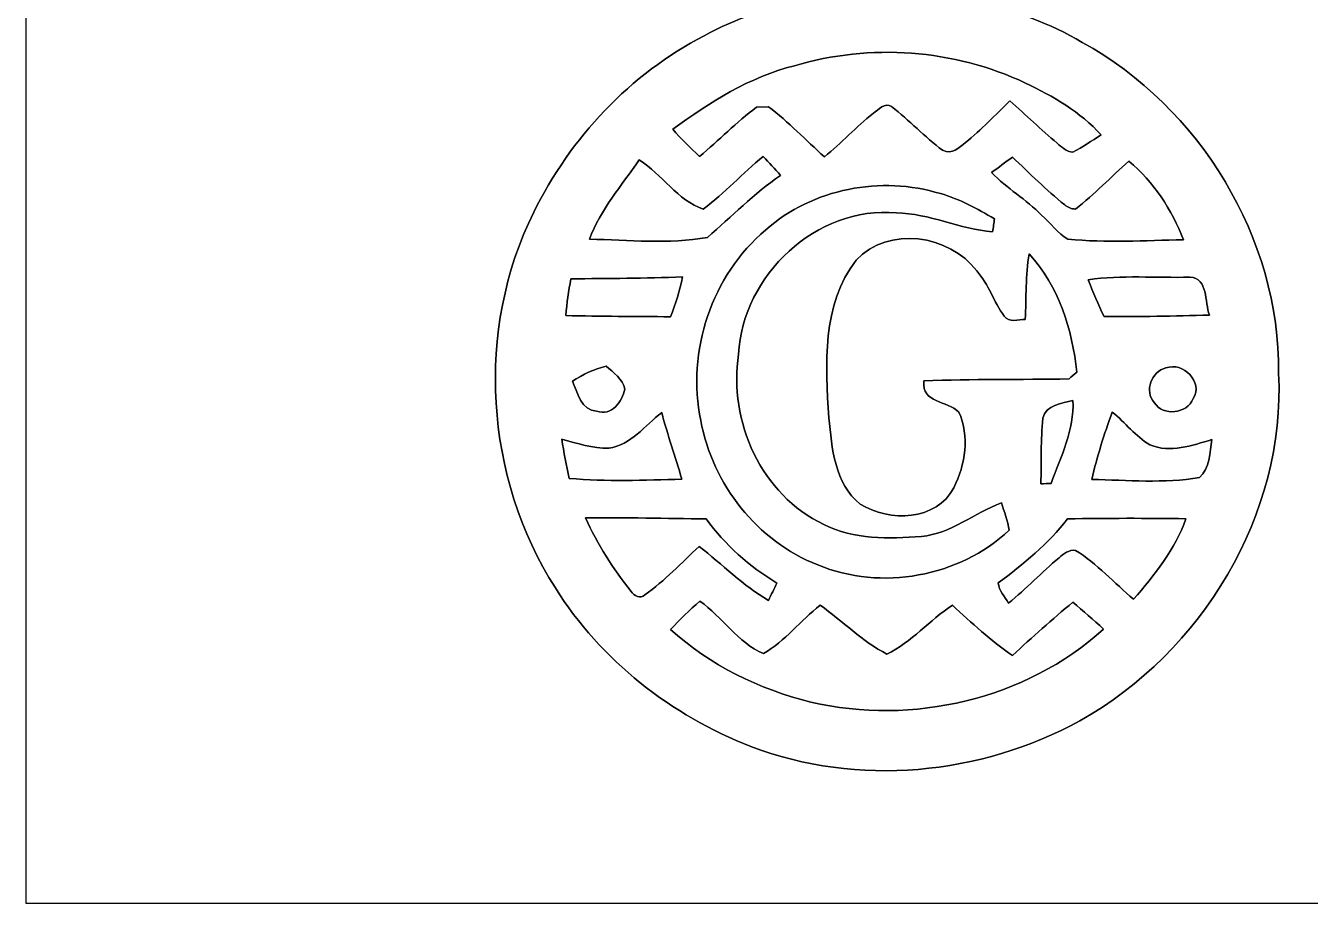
# Model space of a CAD drawing. Header units: centimetres. Extents: x -16.8 to 16.8, y -16.7 to 16.7.
# Drawn here: x -16.77 to -2.41, y -16.67 to -6.86 of the extents above; entities that cross this region are included whole.
import ezdxf

# ---------------------------------------------------------------- set-up
doc = ezdxf.new("R2010")
doc.units = ezdxf.units.CM
doc.header["$MEASUREMENT"] = 0
doc.layers.add('Layer 1', color=7, linetype='Continuous')

msp = doc.modelspace()

# ---------------------------------------------------------------- linework, layer by layer
at = {"layer": 'Layer 1', "color": 7}
for points, knots in [([(-16.77458, 16.66875), (-16.77458, 16.66875), (16.77458, 16.66875), (16.77458, 16.66875), (16.77458, 16.66875), (16.77458, 16.66875), (16.77458, -16.66875), (16.77458, -16.66875), (16.77458, -16.66875), (16.77458, -16.66875), (-16.77458, -16.66875), (-16.77458, -16.66875), (-16.77458, -16.66875), (-16.77458, -16.66875), (-16.77458, 16.66875), (-16.77458, 16.66875), (-16.77458, 16.66875), (-16.77458, 16.66875), (-16.77458, 16.66875), (-16.77458, 16.66875)], [0, 0, 0, 0, 0.16666667, 0.16666667, 0.16666667, 0.16666667, 0.33333333, 0.33333333, 0.33333333, 0.33333333, 0.5, 0.5, 0.5, 0.5, 0.66666667, 0.66666667, 0.66666667, 0.66666667, 1, 1, 1, 1]), ([(-7.98759, -4.60446), (-8.08849, -4.85987), (-7.97066, -5.12586), (-7.89764, -5.37316), (-7.89764, -5.37316), (-8.17492, -5.69277), (-8.02534, -6.14433), (-8.06097, -6.52745), (-8.06097, -6.52745), (-8.43739, -6.67138), (-8.83638, -6.76592), (-9.18774, -6.96983), (-9.18774, -6.96983), (-10.01607, -7.39669), (-10.68423, -8.10966), (-11.0931, -8.94327), (-11.0931, -8.94327), (-11.74926, -10.25701), (-11.64167, -11.91013), (-10.85144, -13.14344), (-10.85144, -13.14344), (-10.34697, -13.95377), (-9.55287, -14.57184), (-8.66634, -14.91439), (-8.66634, -14.91439), (-7.4736, -15.37194), (-6.09812, -15.23718), (-4.98546, -14.62758), (-4.98546, -14.62758), (-3.61985, -13.8617), (-2.68499, -12.32288), (-2.76437, -10.74173), (-2.76437, -10.74173), (-2.75061, -9.23219), (-3.64419, -7.76852), (-4.96041, -7.04356), (-4.96041, -7.04356), (-5.32024, -6.82625), (-5.72311, -6.70172), (-6.11928, -6.57119), (-6.11928, -6.57119), (-6.24628, -6.53521), (-6.20642, -6.35035), (-6.22088, -6.26322), (-6.22088, -6.26322), (-6.25651, -5.95806), (-6.16091, -5.59752), (-6.38351, -5.3467), (-6.38351, -5.3467), (-6.15421, -4.959), (-6.21277, -4.39773), (-6.61458, -4.14514), (-6.61458, -4.14514), (-7.06684, -3.77684), (-7.84613, -4.04319), (-7.98759, -4.60446), (-7.98759, -4.60446), (-7.98759, -4.60446), (-7.98759, -4.60446), (-7.98759, -4.60446)], [0, 0, 0, 0, 0.0625, 0.0625, 0.0625, 0.0625, 0.125, 0.125, 0.125, 0.125, 0.1875, 0.1875, 0.1875, 0.1875, 0.25, 0.25, 0.25, 0.25, 0.3125, 0.3125, 0.3125, 0.3125, 0.375, 0.375, 0.375, 0.375, 0.4375, 0.4375, 0.4375, 0.4375, 0.5, 0.5, 0.5, 0.5, 0.5625, 0.5625, 0.5625, 0.5625, 0.625, 0.625, 0.625, 0.625, 0.6875, 0.6875, 0.6875, 0.6875, 0.75, 0.75, 0.75, 0.75, 0.8125, 0.8125, 0.8125, 0.8125, 0.875, 0.875, 0.875, 0.875, 1, 1, 1, 1]), ([(-8.17809, -7.30497), (-7.33143, -7.05203), (-6.39445, -7.11941), (-5.59576, -7.499), (-5.59576, -7.499), (-5.28673, -7.64469), (-4.98052, -7.82214), (-4.74909, -8.07826), (-4.74909, -8.07826), (-4.85352, -8.14423), (-4.95512, -8.21584), (-5.06659, -8.26946), (-5.06659, -8.26946), (-5.13715, -8.26594), (-5.19007, -8.21267), (-5.24228, -8.17174), (-5.24228, -8.17174), (-5.41937, -8.01582), (-5.59364, -7.85707), (-5.76827, -7.69902), (-5.76827, -7.69902), (-5.93161, -7.85636), (-6.09, -8.02005), (-6.26604, -8.16398), (-6.26604, -8.16398), (-6.33765, -8.22043), (-6.41456, -8.30086), (-6.52145, -8.25006), (-6.52145, -8.25006), (-6.72218, -8.09978), (-6.89363, -7.91422), (-7.0926, -7.76217), (-7.0926, -7.76217), (-7.16456, -7.70784), (-7.23935, -7.80062), (-7.29615, -7.83696), (-7.29615, -7.83696), (-7.48912, -7.98689), (-7.65281, -8.17069), (-7.84366, -8.32379), (-7.84366, -8.32379), (-8.05039, -8.13611), (-8.24618, -7.93397), (-8.46773, -7.76358), (-8.46773, -7.76358), (-8.46773, -7.76358), (-8.60249, -7.76781), (-8.60249, -7.76781), (-8.60249, -7.76781), (-8.82756, -7.93644), (-9.02441, -8.13858), (-9.2396, -8.31921), (-9.2396, -8.31921), (-9.34367, -8.22184), (-9.44774, -8.12447), (-9.53946, -8.01511), (-9.53946, -8.01511), (-9.12389, -7.7149), (-8.68151, -7.4295), (-8.17809, -7.30497)], [0, 0, 0, 0, 0.0625, 0.0625, 0.0625, 0.0625, 0.125, 0.125, 0.125, 0.125, 0.1875, 0.1875, 0.1875, 0.1875, 0.25, 0.25, 0.25, 0.25, 0.3125, 0.3125, 0.3125, 0.3125, 0.375, 0.375, 0.375, 0.375, 0.4375, 0.4375, 0.4375, 0.4375, 0.5, 0.5, 0.5, 0.5, 0.5625, 0.5625, 0.5625, 0.5625, 0.625, 0.625, 0.625, 0.625, 0.6875, 0.6875, 0.6875, 0.6875, 0.75, 0.75, 0.75, 0.75, 0.8125, 0.8125, 0.8125, 0.8125, 0.875, 0.875, 0.875, 0.875, 1, 1, 1, 1]), ([(-9.19762, -8.90799), (-8.96197, -8.72631), (-8.75665, -8.50865), (-8.5277, -8.31885), (-8.5277, -8.31885), (-8.46314, -8.3887), (-8.39823, -8.45961), (-8.33332, -8.53052), (-8.33332, -8.53052), (-8.63141, -8.7316), (-8.88048, -8.99195), (-9.15211, -9.22373), (-9.15211, -9.22373), (-9.58286, -9.30169), (-10.033, -9.25477), (-10.47044, -9.24384), (-10.47044, -9.24384), (-10.34733, -8.91364), (-10.11096, -8.64341), (-9.91306, -8.35766), (-9.91306, -8.35766), (-9.66011, -8.51853), (-9.48514, -8.80921), (-9.19762, -8.90799)], [0, 0, 0, 0, 0.14285714, 0.14285714, 0.14285714, 0.14285714, 0.28571429, 0.28571429, 0.28571429, 0.28571429, 0.42857143, 0.42857143, 0.42857143, 0.42857143, 0.57142857, 0.57142857, 0.57142857, 0.57142857, 0.71428571, 0.71428571, 0.71428571, 0.71428571, 1, 1, 1, 1]), ([(-5.97394, -8.49912), (-5.89668, -8.44127), (-5.81942, -8.38341), (-5.74181, -8.32697), (-5.74181, -8.32697), (-5.54955, -8.50794), (-5.36011, -8.69209), (-5.1562, -8.86037), (-5.1562, -8.86037), (-5.12269, -8.88929), (-5.07965, -8.90693), (-5.03484, -8.90658), (-5.03484, -8.90658), (-4.82424, -8.74219), (-4.63726, -8.54992), (-4.44006, -8.37001), (-4.44006, -8.37001), (-4.16278, -8.6046), (-3.95676, -8.91187), (-3.82905, -9.25054), (-3.82905, -9.25054), (-4.25909, -9.25795), (-4.69194, -9.28546), (-5.12057, -9.24419), (-5.12057, -9.24419), (-5.23593, -9.17716), (-5.3146, -9.06216), (-5.41443, -8.97714), (-5.41443, -8.97714), (-5.58518, -8.79898), (-5.8039, -8.67728), (-5.97394, -8.49912)], [0, 0, 0, 0, 0.11111111, 0.11111111, 0.11111111, 0.11111111, 0.22222222, 0.22222222, 0.22222222, 0.22222222, 0.33333333, 0.33333333, 0.33333333, 0.33333333, 0.44444444, 0.44444444, 0.44444444, 0.44444444, 0.55555556, 0.55555556, 0.55555556, 0.55555556, 0.66666667, 0.66666667, 0.66666667, 0.66666667, 0.77777778, 0.77777778, 0.77777778, 0.77777778, 1, 1, 1, 1]), ([(-8.49842, -9.13941), (-7.97666, -8.67622), (-7.20831, -8.53052), (-6.54579, -8.73478), (-6.54579, -8.73478), (-6.32919, -8.79193), (-6.13516, -8.90623), (-5.94148, -9.01524), (-5.94148, -9.01524), (-5.94819, -9.06321), (-5.95524, -9.1119), (-5.96194, -9.16058), (-5.96194, -9.16058), (-6.32954, -9.13271), (-6.66785, -8.95632), (-7.03897, -8.94962), (-7.03897, -8.94962), (-7.9308, -8.86566), (-8.75877, -9.65024), (-8.80392, -10.53042), (-8.80392, -10.53042), (-8.91575, -11.27619), (-8.54957, -12.10839), (-7.84825, -12.43259), (-7.84825, -12.43259), (-7.51558, -12.60792), (-7.12258, -12.58993), (-6.75887, -12.56877), (-6.75887, -12.56877), (-6.42373, -12.53243), (-6.16797, -12.30559), (-5.86317, -12.19059), (-5.86317, -12.19059), (-5.83389, -12.29184), (-5.79332, -12.39238), (-5.77603, -12.49821), (-5.77603, -12.49821), (-6.33342, -13.01997), (-7.20972, -13.18013), (-7.91669, -12.88591), (-7.91669, -12.88591), (-8.59719, -12.61921), (-9.09285, -11.98492), (-9.2262, -11.27231), (-9.2262, -11.27231), (-9.38389, -10.49937), (-9.10519, -9.64741), (-8.49842, -9.13941)], [0, 0, 0, 0, 0.07692308, 0.07692308, 0.07692308, 0.07692308, 0.15384615, 0.15384615, 0.15384615, 0.15384615, 0.23076923, 0.23076923, 0.23076923, 0.23076923, 0.30769231, 0.30769231, 0.30769231, 0.30769231, 0.38461538, 0.38461538, 0.38461538, 0.38461538, 0.46153846, 0.46153846, 0.46153846, 0.46153846, 0.53846154, 0.53846154, 0.53846154, 0.53846154, 0.61538462, 0.61538462, 0.61538462, 0.61538462, 0.69230769, 0.69230769, 0.69230769, 0.69230769, 0.76923077, 0.76923077, 0.76923077, 0.76923077, 0.84615385, 0.84615385, 0.84615385, 0.84615385, 1, 1, 1, 1]), ([(-7.48806, -9.4802), (-7.12999, -9.09249), (-6.44454, -9.19198), (-6.13974, -9.59873), (-6.13974, -9.59873), (-6.00534, -9.7469), (-5.94995, -9.94516), (-5.83212, -10.10461), (-5.83212, -10.10461), (-5.7785, -10.18152), (-5.67443, -10.1413), (-5.59682, -10.14024), (-5.59682, -10.14024), (-5.58588, -9.89542), (-5.59541, -9.64918), (-5.55343, -9.40788), (-5.55343, -9.40788), (-5.22358, -9.77265), (-5.07224, -10.25102), (-5.01932, -10.73185), (-5.01932, -10.73185), (-5.04931, -10.75655), (-5.07894, -10.78159), (-5.10822, -10.80699), (-5.10822, -10.80699), (-5.64938, -10.81546), (-6.19054, -10.80452), (-6.731, -10.82922), (-6.731, -10.82922), (-6.75887, -11.08287), (-6.46889, -11.04441), (-6.34012, -11.17671), (-6.34012, -11.17671), (-6.21665, -11.44764), (-6.26851, -11.76338), (-6.39516, -12.02231), (-6.39516, -12.02231), (-6.59024, -12.39485), (-7.11694, -12.40966), (-7.4422, -12.20541), (-7.4422, -12.20541), (-7.73183, -11.97857), (-7.75935, -11.57711), (-7.79286, -11.24162), (-7.79286, -11.24162), (-7.83343, -10.65248), (-7.87471, -9.9755), (-7.48806, -9.4802)], [0, 0, 0, 0, 0.07692308, 0.07692308, 0.07692308, 0.07692308, 0.15384615, 0.15384615, 0.15384615, 0.15384615, 0.23076923, 0.23076923, 0.23076923, 0.23076923, 0.30769231, 0.30769231, 0.30769231, 0.30769231, 0.38461538, 0.38461538, 0.38461538, 0.38461538, 0.46153846, 0.46153846, 0.46153846, 0.46153846, 0.53846154, 0.53846154, 0.53846154, 0.53846154, 0.61538462, 0.61538462, 0.61538462, 0.61538462, 0.69230769, 0.69230769, 0.69230769, 0.69230769, 0.76923077, 0.76923077, 0.76923077, 0.76923077, 0.84615385, 0.84615385, 0.84615385, 0.84615385, 1, 1, 1, 1]), ([(-10.67788, -9.68657), (-10.26195, -9.68481), (-9.84603, -9.68163), (-9.4301, -9.66646), (-9.4301, -9.66646), (-9.45833, -9.81886), (-9.50701, -9.96668), (-9.56416, -10.11096), (-9.56416, -10.11096), (-9.95504, -10.10814), (-10.34556, -10.10814), (-10.73644, -10.09721), (-10.73644, -10.09721), (-10.72303, -9.95892), (-10.70398, -9.82274), (-10.67788, -9.68657)], [0, 0, 0, 0, 0.2, 0.2, 0.2, 0.2, 0.4, 0.4, 0.4, 0.4, 0.6, 0.6, 0.6, 0.6, 1, 1, 1, 1]), ([(-4.89338, -9.69751), (-4.51767, -9.64353), (-4.1342, -9.67846), (-3.75567, -9.66893), (-3.75567, -9.66893), (-3.54965, -9.67987), (-3.59163, -9.94516), (-3.53907, -10.09191), (-3.53907, -10.09191), (-3.931, -10.10708), (-4.32329, -10.10814), (-4.71558, -10.1092), (-4.71558, -10.1092), (-4.78261, -9.97514), (-4.84046, -9.83721), (-4.89338, -9.69751)], [0, 0, 0, 0, 0.2, 0.2, 0.2, 0.2, 0.4, 0.4, 0.4, 0.4, 0.6, 0.6, 0.6, 0.6, 1, 1, 1, 1]), ([(-4.02625, -10.68352), (-3.83081, -10.60909), (-3.60468, -10.84368), (-3.71898, -11.02607), (-3.71898, -11.02607), (-3.78919, -11.19787), (-4.05624, -11.22821), (-4.15572, -11.06946), (-4.15572, -11.06946), (-4.26896, -10.94422), (-4.18536, -10.72162), (-4.02625, -10.68352)], [0, 0, 0, 0, 0.25, 0.25, 0.25, 0.25, 0.5, 0.5, 0.5, 0.5, 1, 1, 1, 1]), ([(-10.66165, -10.83204), (-10.54453, -10.75514), (-10.41894, -10.69869), (-10.28418, -10.66236), (-10.28418, -10.66236), (-10.2041, -10.73538), (-10.09862, -10.80699), (-10.07463, -10.92094), (-10.07463, -10.92094), (-10.1032, -11.05888), (-10.22103, -11.22609), (-10.39001, -11.16577), (-10.39001, -11.16577), (-10.56358, -11.16824), (-10.60485, -10.94634), (-10.66165, -10.83204)], [0, 0, 0, 0, 0.2, 0.2, 0.2, 0.2, 0.4, 0.4, 0.4, 0.4, 0.6, 0.6, 0.6, 0.6, 1, 1, 1, 1]), ([(-5.39997, -11.2462), (-5.36681, -11.09451), (-5.18724, -11.07934), (-5.06377, -11.04794), (-5.06377, -11.04794), (-5.05143, -11.37497), (-5.19677, -11.67518), (-5.3086, -11.97398), (-5.3086, -11.97398), (-5.33682, -11.97504), (-5.39362, -11.97751), (-5.42219, -11.97857), (-5.42219, -11.97857), (-5.41761, -11.73409), (-5.42537, -11.48891), (-5.39997, -11.2462)], [0, 0, 0, 0, 0.2, 0.2, 0.2, 0.2, 0.4, 0.4, 0.4, 0.4, 0.6, 0.6, 0.6, 0.6, 1, 1, 1, 1]), ([(-10.25278, -11.58064), (-10.00548, -11.54606), (-9.85097, -11.32487), (-9.66294, -11.1827), (-9.66294, -11.1827), (-9.59591, -11.43318), (-9.51124, -11.67836), (-9.43716, -11.92742), (-9.43716, -11.92742), (-9.85732, -11.93835), (-10.27924, -11.9567), (-10.69869, -11.9186), (-10.69869, -11.9186), (-10.72656, -11.77219), (-10.7569, -11.62579), (-10.78054, -11.47904), (-10.78054, -11.47904), (-10.60803, -11.52631), (-10.43411, -11.58628), (-10.25278, -11.58064)], [0, 0, 0, 0, 0.16666667, 0.16666667, 0.16666667, 0.16666667, 0.33333333, 0.33333333, 0.33333333, 0.33333333, 0.5, 0.5, 0.5, 0.5, 0.66666667, 0.66666667, 0.66666667, 0.66666667, 1, 1, 1, 1]), ([(-4.62386, -11.17812), (-4.47887, -11.29277), (-4.36633, -11.4494), (-4.2037, -11.54148), (-4.2037, -11.54148), (-3.97369, -11.64131), (-3.73345, -11.54712), (-3.50943, -11.48503), (-3.50943, -11.48503), (-3.53766, -11.6265), (-3.53272, -11.80959), (-3.64913, -11.90872), (-3.64913, -11.90872), (-4.0453, -11.97645), (-4.45382, -11.93729), (-4.85458, -11.93024), (-4.85458, -11.93024), (-4.79319, -11.67483), (-4.71593, -11.42365), (-4.62386, -11.17812)], [0, 0, 0, 0, 0.16666667, 0.16666667, 0.16666667, 0.16666667, 0.33333333, 0.33333333, 0.33333333, 0.33333333, 0.5, 0.5, 0.5, 0.5, 0.66666667, 0.66666667, 0.66666667, 0.66666667, 1, 1, 1, 1]), ([(-10.51454, -12.36063), (-10.0651, -12.35251), (-9.61566, -12.36839), (-9.16623, -12.37121), (-9.16623, -12.37121), (-8.95315, -12.66049), (-8.68292, -12.90426), (-8.37459, -13.08876), (-8.37459, -13.08876), (-8.40564, -13.15332), (-8.43739, -13.21752), (-8.46878, -13.28208), (-8.46878, -13.28208), (-8.75524, -13.11875), (-8.98525, -12.87992), (-9.24313, -12.67813), (-9.24313, -12.67813), (-9.44174, -12.86193), (-9.62801, -13.06336), (-9.84991, -13.21999), (-9.84991, -13.21999), (-9.90106, -13.27044), (-9.97197, -13.23058), (-10.00548, -13.18119), (-10.00548, -13.18119), (-10.20727, -12.92966), (-10.38049, -12.65379), (-10.51454, -12.36063)], [0, 0, 0, 0, 0.125, 0.125, 0.125, 0.125, 0.25, 0.25, 0.25, 0.25, 0.375, 0.375, 0.375, 0.375, 0.5, 0.5, 0.5, 0.5, 0.625, 0.625, 0.625, 0.625, 0.75, 0.75, 0.75, 0.75, 1, 1, 1, 1]), ([(-5.12339, -12.3698), (-4.68313, -12.36345), (-4.24286, -12.36274), (-3.80259, -12.3698), (-3.80259, -12.3698), (-3.91724, -12.71235), (-4.15502, -12.99774), (-4.38573, -13.26938), (-4.38573, -13.26938), (-4.60446, -13.08876), (-4.79249, -12.87074), (-5.03661, -12.72293), (-5.03661, -12.72293), (-5.10858, -12.71341), (-5.16749, -12.7635), (-5.2197, -12.80513), (-5.2197, -12.80513), (-5.41196, -12.96917), (-5.58765, -13.15261), (-5.78414, -13.31207), (-5.78414, -13.31207), (-5.82859, -13.24116), (-5.89245, -13.17484), (-5.89915, -13.0877), (-5.89915, -13.0877), (-5.61799, -12.87463), (-5.3407, -12.65061), (-5.12339, -12.3698)], [0, 0, 0, 0, 0.125, 0.125, 0.125, 0.125, 0.25, 0.25, 0.25, 0.25, 0.375, 0.375, 0.375, 0.375, 0.5, 0.5, 0.5, 0.5, 0.625, 0.625, 0.625, 0.625, 0.75, 0.75, 0.75, 0.75, 1, 1, 1, 1]), ([(-9.56522, -13.60629), (-9.45797, -13.49834), (-9.35073, -13.39003), (-9.23502, -13.29126), (-9.23502, -13.29126), (-8.98772, -13.46835), (-8.80992, -13.75339), (-8.52558, -13.87687), (-8.52558, -13.87687), (-8.28111, -13.73999), (-8.11036, -13.50539), (-7.88988, -13.33571), (-7.88988, -13.33571), (-7.64011, -13.51456), (-7.41821, -13.74211), (-7.14375, -13.88251), (-7.14375, -13.88251), (-6.87141, -13.74704), (-6.66644, -13.50398), (-6.41279, -13.33641), (-6.41279, -13.33641), (-6.19795, -13.53397), (-5.98135, -13.73152), (-5.74111, -13.89874), (-5.74111, -13.89874), (-5.52027, -13.69448), (-5.29625, -13.49375), (-5.06483, -13.30184), (-5.06483, -13.30184), (-4.94912, -13.40026), (-4.83447, -13.5001), (-4.72193, -13.60276), (-4.72193, -13.60276), (-5.59082, -14.39157), (-6.86082, -14.68332), (-7.99641, -14.41944), (-7.99641, -14.41944), (-8.57356, -14.2748), (-9.12213, -14.00739), (-9.56522, -13.60629)], [0, 0, 0, 0, 0.09090909, 0.09090909, 0.09090909, 0.09090909, 0.18181818, 0.18181818, 0.18181818, 0.18181818, 0.27272727, 0.27272727, 0.27272727, 0.27272727, 0.36363636, 0.36363636, 0.36363636, 0.36363636, 0.45454545, 0.45454545, 0.45454545, 0.45454545, 0.54545455, 0.54545455, 0.54545455, 0.54545455, 0.63636364, 0.63636364, 0.63636364, 0.63636364, 0.72727273, 0.72727273, 0.72727273, 0.72727273, 0.81818182, 0.81818182, 0.81818182, 0.81818182, 1, 1, 1, 1])]:
    msp.add_open_spline(points, degree=3, knots=knots, dxfattribs=at)
at = {"layer": 'Layer 1', "color": 250}
for points, knots in [([(-7.98759, -4.60446), (-7.84613, -4.04319), (-7.06684, -3.77684), (-6.61458, -4.14514), (-6.61458, -4.14514), (-6.21277, -4.39773), (-6.15421, -4.959), (-6.38351, -5.3467), (-6.38351, -5.3467), (-6.16091, -5.59752), (-6.25651, -5.95806), (-6.22088, -6.26322), (-6.22088, -6.26322), (-6.20642, -6.35035), (-6.24628, -6.53521), (-6.11928, -6.57119), (-6.11928, -6.57119), (-5.72311, -6.70172), (-5.32024, -6.82625), (-4.96041, -7.04356), (-4.96041, -7.04356), (-3.64419, -7.76852), (-2.75061, -9.23219), (-2.76437, -10.74173), (-2.76437, -10.74173), (-2.68499, -12.32288), (-3.61985, -13.8617), (-4.98546, -14.62758), (-4.98546, -14.62758), (-6.09812, -15.23718), (-7.4736, -15.37194), (-8.66634, -14.91439), (-8.66634, -14.91439), (-9.55287, -14.57184), (-10.34697, -13.95377), (-10.85144, -13.14344), (-10.85144, -13.14344), (-11.64167, -11.91013), (-11.74926, -10.25701), (-11.0931, -8.94327), (-11.0931, -8.94327), (-10.68423, -8.10966), (-10.01607, -7.39669), (-9.18774, -6.96983), (-9.18774, -6.96983), (-8.83638, -6.76592), (-8.43739, -6.67138), (-8.06097, -6.52745), (-8.06097, -6.52745), (-8.02534, -6.14433), (-8.17492, -5.69277), (-7.89764, -5.37316), (-7.89764, -5.37316), (-7.97066, -5.12586), (-8.08849, -4.85987), (-7.98759, -4.60446), (-7.98759, -4.60446), (-7.98759, -4.60446), (-7.98759, -4.60446), (-7.98759, -4.60446)], [0, 0, 0, 0, 0.0625, 0.0625, 0.0625, 0.0625, 0.125, 0.125, 0.125, 0.125, 0.1875, 0.1875, 0.1875, 0.1875, 0.25, 0.25, 0.25, 0.25, 0.3125, 0.3125, 0.3125, 0.3125, 0.375, 0.375, 0.375, 0.375, 0.4375, 0.4375, 0.4375, 0.4375, 0.5, 0.5, 0.5, 0.5, 0.5625, 0.5625, 0.5625, 0.5625, 0.625, 0.625, 0.625, 0.625, 0.6875, 0.6875, 0.6875, 0.6875, 0.75, 0.75, 0.75, 0.75, 0.8125, 0.8125, 0.8125, 0.8125, 0.875, 0.875, 0.875, 0.875, 1, 1, 1, 1]), ([(-8.17809, -7.30497), (-8.68151, -7.4295), (-9.12389, -7.7149), (-9.53946, -8.01511), (-9.53946, -8.01511), (-9.44774, -8.12447), (-9.34367, -8.22184), (-9.2396, -8.31921), (-9.2396, -8.31921), (-9.02441, -8.13858), (-8.82756, -7.93644), (-8.60249, -7.76781), (-8.60249, -7.76781), (-8.60249, -7.76781), (-8.46773, -7.76358), (-8.46773, -7.76358), (-8.46773, -7.76358), (-8.24618, -7.93397), (-8.05039, -8.13611), (-7.84366, -8.32379), (-7.84366, -8.32379), (-7.65281, -8.17069), (-7.48912, -7.98689), (-7.29615, -7.83696), (-7.29615, -7.83696), (-7.23935, -7.80062), (-7.16456, -7.70784), (-7.0926, -7.76217), (-7.0926, -7.76217), (-6.89363, -7.91422), (-6.72218, -8.09978), (-6.52145, -8.25006), (-6.52145, -8.25006), (-6.41456, -8.30086), (-6.33765, -8.22043), (-6.26604, -8.16398), (-6.26604, -8.16398), (-6.09, -8.02005), (-5.93161, -7.85636), (-5.76827, -7.69902), (-5.76827, -7.69902), (-5.59364, -7.85707), (-5.41937, -8.01582), (-5.24228, -8.17174), (-5.24228, -8.17174), (-5.19007, -8.21267), (-5.13715, -8.26594), (-5.06659, -8.26946), (-5.06659, -8.26946), (-4.95512, -8.21584), (-4.85352, -8.14423), (-4.74909, -8.07826), (-4.74909, -8.07826), (-4.98052, -7.82214), (-5.28673, -7.64469), (-5.59576, -7.499), (-5.59576, -7.499), (-6.39445, -7.11941), (-7.33143, -7.05203), (-8.17809, -7.30497), (-8.17809, -7.30497), (-8.17809, -7.30497), (-8.17809, -7.30497), (-8.17809, -7.30497)], [0, 0, 0, 0, 0.05882353, 0.05882353, 0.05882353, 0.05882353, 0.11764706, 0.11764706, 0.11764706, 0.11764706, 0.17647059, 0.17647059, 0.17647059, 0.17647059, 0.23529412, 0.23529412, 0.23529412, 0.23529412, 0.29411765, 0.29411765, 0.29411765, 0.29411765, 0.35294118, 0.35294118, 0.35294118, 0.35294118, 0.41176471, 0.41176471, 0.41176471, 0.41176471, 0.47058824, 0.47058824, 0.47058824, 0.47058824, 0.52941176, 0.52941176, 0.52941176, 0.52941176, 0.58823529, 0.58823529, 0.58823529, 0.58823529, 0.64705882, 0.64705882, 0.64705882, 0.64705882, 0.70588235, 0.70588235, 0.70588235, 0.70588235, 0.76470588, 0.76470588, 0.76470588, 0.76470588, 0.82352941, 0.82352941, 0.82352941, 0.82352941, 0.88235294, 0.88235294, 0.88235294, 0.88235294, 1, 1, 1, 1]), ([(-9.19762, -8.90799), (-9.48514, -8.80921), (-9.66011, -8.51853), (-9.91306, -8.35766), (-9.91306, -8.35766), (-10.11096, -8.64341), (-10.34733, -8.91364), (-10.47044, -9.24384), (-10.47044, -9.24384), (-10.033, -9.25477), (-9.58286, -9.30169), (-9.15211, -9.22373), (-9.15211, -9.22373), (-8.88048, -8.99195), (-8.63141, -8.7316), (-8.33332, -8.53052), (-8.33332, -8.53052), (-8.39823, -8.45961), (-8.46314, -8.3887), (-8.5277, -8.31885), (-8.5277, -8.31885), (-8.75665, -8.50865), (-8.96197, -8.72631), (-9.19762, -8.90799), (-9.19762, -8.90799), (-9.19762, -8.90799), (-9.19762, -8.90799), (-9.19762, -8.90799)], [0, 0, 0, 0, 0.125, 0.125, 0.125, 0.125, 0.25, 0.25, 0.25, 0.25, 0.375, 0.375, 0.375, 0.375, 0.5, 0.5, 0.5, 0.5, 0.625, 0.625, 0.625, 0.625, 0.75, 0.75, 0.75, 0.75, 1, 1, 1, 1]), ([(-5.97394, -8.49912), (-5.8039, -8.67728), (-5.58518, -8.79898), (-5.41443, -8.97714), (-5.41443, -8.97714), (-5.3146, -9.06216), (-5.23593, -9.17716), (-5.12057, -9.24419), (-5.12057, -9.24419), (-4.69194, -9.28546), (-4.25909, -9.25795), (-3.82905, -9.25054), (-3.82905, -9.25054), (-3.95676, -8.91187), (-4.16278, -8.6046), (-4.44006, -8.37001), (-4.44006, -8.37001), (-4.63726, -8.54992), (-4.82424, -8.74219), (-5.03484, -8.90658), (-5.03484, -8.90658), (-5.07965, -8.90693), (-5.12269, -8.88929), (-5.1562, -8.86037), (-5.1562, -8.86037), (-5.36011, -8.69209), (-5.54955, -8.50794), (-5.74181, -8.32697), (-5.74181, -8.32697), (-5.81942, -8.38341), (-5.89668, -8.44127), (-5.97394, -8.49912), (-5.97394, -8.49912), (-5.97394, -8.49912), (-5.97394, -8.49912), (-5.97394, -8.49912)], [0, 0, 0, 0, 0.1, 0.1, 0.1, 0.1, 0.2, 0.2, 0.2, 0.2, 0.3, 0.3, 0.3, 0.3, 0.4, 0.4, 0.4, 0.4, 0.5, 0.5, 0.5, 0.5, 0.6, 0.6, 0.6, 0.6, 0.7, 0.7, 0.7, 0.7, 0.8, 0.8, 0.8, 0.8, 1, 1, 1, 1]), ([(-8.49842, -9.13941), (-9.10519, -9.64741), (-9.38389, -10.49937), (-9.2262, -11.27231), (-9.2262, -11.27231), (-9.09285, -11.98492), (-8.59719, -12.61921), (-7.91669, -12.88591), (-7.91669, -12.88591), (-7.20972, -13.18013), (-6.33342, -13.01997), (-5.77603, -12.49821), (-5.77603, -12.49821), (-5.79332, -12.39238), (-5.83389, -12.29184), (-5.86317, -12.19059), (-5.86317, -12.19059), (-6.16797, -12.30559), (-6.42373, -12.53243), (-6.75887, -12.56877), (-6.75887, -12.56877), (-7.12258, -12.58993), (-7.51558, -12.60792), (-7.84825, -12.43259), (-7.84825, -12.43259), (-8.54957, -12.10839), (-8.91575, -11.27619), (-8.80392, -10.53042), (-8.80392, -10.53042), (-8.75877, -9.65024), (-7.9308, -8.86566), (-7.03897, -8.94962), (-7.03897, -8.94962), (-6.66785, -8.95632), (-6.32954, -9.13271), (-5.96194, -9.16058), (-5.96194, -9.16058), (-5.95524, -9.1119), (-5.94819, -9.06321), (-5.94148, -9.01524), (-5.94148, -9.01524), (-6.13516, -8.90623), (-6.32919, -8.79193), (-6.54579, -8.73478), (-6.54579, -8.73478), (-7.20831, -8.53052), (-7.97666, -8.67622), (-8.49842, -9.13941), (-8.49842, -9.13941), (-8.49842, -9.13941), (-8.49842, -9.13941), (-8.49842, -9.13941)], [0, 0, 0, 0, 0.07142857, 0.07142857, 0.07142857, 0.07142857, 0.14285714, 0.14285714, 0.14285714, 0.14285714, 0.21428571, 0.21428571, 0.21428571, 0.21428571, 0.28571429, 0.28571429, 0.28571429, 0.28571429, 0.35714286, 0.35714286, 0.35714286, 0.35714286, 0.42857143, 0.42857143, 0.42857143, 0.42857143, 0.5, 0.5, 0.5, 0.5, 0.57142857, 0.57142857, 0.57142857, 0.57142857, 0.64285714, 0.64285714, 0.64285714, 0.64285714, 0.71428571, 0.71428571, 0.71428571, 0.71428571, 0.78571429, 0.78571429, 0.78571429, 0.78571429, 0.85714286, 0.85714286, 0.85714286, 0.85714286, 1, 1, 1, 1]), ([(-7.48806, -9.4802), (-7.87471, -9.9755), (-7.83343, -10.65248), (-7.79286, -11.24162), (-7.79286, -11.24162), (-7.75935, -11.57711), (-7.73183, -11.97857), (-7.4422, -12.20541), (-7.4422, -12.20541), (-7.11694, -12.40966), (-6.59024, -12.39485), (-6.39516, -12.02231), (-6.39516, -12.02231), (-6.26851, -11.76338), (-6.21665, -11.44764), (-6.34012, -11.17671), (-6.34012, -11.17671), (-6.46889, -11.04441), (-6.75887, -11.08287), (-6.731, -10.82922), (-6.731, -10.82922), (-6.19054, -10.80452), (-5.64938, -10.81546), (-5.10822, -10.80699), (-5.10822, -10.80699), (-5.07894, -10.78159), (-5.04931, -10.75655), (-5.01932, -10.73185), (-5.01932, -10.73185), (-5.07224, -10.25102), (-5.22358, -9.77265), (-5.55343, -9.40788), (-5.55343, -9.40788), (-5.59541, -9.64918), (-5.58588, -9.89542), (-5.59682, -10.14024), (-5.59682, -10.14024), (-5.67443, -10.1413), (-5.7785, -10.18152), (-5.83212, -10.10461), (-5.83212, -10.10461), (-5.94995, -9.94516), (-6.00534, -9.7469), (-6.13974, -9.59873), (-6.13974, -9.59873), (-6.44454, -9.19198), (-7.12999, -9.09249), (-7.48806, -9.4802), (-7.48806, -9.4802), (-7.48806, -9.4802), (-7.48806, -9.4802), (-7.48806, -9.4802)], [0, 0, 0, 0, 0.07142857, 0.07142857, 0.07142857, 0.07142857, 0.14285714, 0.14285714, 0.14285714, 0.14285714, 0.21428571, 0.21428571, 0.21428571, 0.21428571, 0.28571429, 0.28571429, 0.28571429, 0.28571429, 0.35714286, 0.35714286, 0.35714286, 0.35714286, 0.42857143, 0.42857143, 0.42857143, 0.42857143, 0.5, 0.5, 0.5, 0.5, 0.57142857, 0.57142857, 0.57142857, 0.57142857, 0.64285714, 0.64285714, 0.64285714, 0.64285714, 0.71428571, 0.71428571, 0.71428571, 0.71428571, 0.78571429, 0.78571429, 0.78571429, 0.78571429, 0.85714286, 0.85714286, 0.85714286, 0.85714286, 1, 1, 1, 1]), ([(-10.67788, -9.68657), (-10.70398, -9.82274), (-10.72303, -9.95892), (-10.73644, -10.09721), (-10.73644, -10.09721), (-10.34556, -10.10814), (-9.95504, -10.10814), (-9.56416, -10.11096), (-9.56416, -10.11096), (-9.50701, -9.96668), (-9.45833, -9.81886), (-9.4301, -9.66646), (-9.4301, -9.66646), (-9.84603, -9.68163), (-10.26195, -9.68481), (-10.67788, -9.68657), (-10.67788, -9.68657), (-10.67788, -9.68657), (-10.67788, -9.68657), (-10.67788, -9.68657)], [0, 0, 0, 0, 0.16666667, 0.16666667, 0.16666667, 0.16666667, 0.33333333, 0.33333333, 0.33333333, 0.33333333, 0.5, 0.5, 0.5, 0.5, 0.66666667, 0.66666667, 0.66666667, 0.66666667, 1, 1, 1, 1]), ([(-4.89338, -9.69751), (-4.84046, -9.83721), (-4.78261, -9.97514), (-4.71558, -10.1092), (-4.71558, -10.1092), (-4.32329, -10.10814), (-3.931, -10.10708), (-3.53907, -10.09191), (-3.53907, -10.09191), (-3.59163, -9.94516), (-3.54965, -9.67987), (-3.75567, -9.66893), (-3.75567, -9.66893), (-4.1342, -9.67846), (-4.51767, -9.64353), (-4.89338, -9.69751), (-4.89338, -9.69751), (-4.89338, -9.69751), (-4.89338, -9.69751), (-4.89338, -9.69751)], [0, 0, 0, 0, 0.16666667, 0.16666667, 0.16666667, 0.16666667, 0.33333333, 0.33333333, 0.33333333, 0.33333333, 0.5, 0.5, 0.5, 0.5, 0.66666667, 0.66666667, 0.66666667, 0.66666667, 1, 1, 1, 1]), ([(-4.02625, -10.68352), (-4.18536, -10.72162), (-4.26896, -10.94422), (-4.15572, -11.06946), (-4.15572, -11.06946), (-4.05624, -11.22821), (-3.78919, -11.19787), (-3.71898, -11.02607), (-3.71898, -11.02607), (-3.60468, -10.84368), (-3.83081, -10.60909), (-4.02625, -10.68352), (-4.02625, -10.68352), (-4.02625, -10.68352), (-4.02625, -10.68352), (-4.02625, -10.68352)], [0, 0, 0, 0, 0.2, 0.2, 0.2, 0.2, 0.4, 0.4, 0.4, 0.4, 0.6, 0.6, 0.6, 0.6, 1, 1, 1, 1]), ([(-10.66165, -10.83204), (-10.60485, -10.94634), (-10.56358, -11.16824), (-10.39001, -11.16577), (-10.39001, -11.16577), (-10.22103, -11.22609), (-10.1032, -11.05888), (-10.07463, -10.92094), (-10.07463, -10.92094), (-10.09862, -10.80699), (-10.2041, -10.73538), (-10.28418, -10.66236), (-10.28418, -10.66236), (-10.41894, -10.69869), (-10.54453, -10.75514), (-10.66165, -10.83204), (-10.66165, -10.83204), (-10.66165, -10.83204), (-10.66165, -10.83204), (-10.66165, -10.83204)], [0, 0, 0, 0, 0.16666667, 0.16666667, 0.16666667, 0.16666667, 0.33333333, 0.33333333, 0.33333333, 0.33333333, 0.5, 0.5, 0.5, 0.5, 0.66666667, 0.66666667, 0.66666667, 0.66666667, 1, 1, 1, 1]), ([(-5.39997, -11.2462), (-5.42537, -11.48891), (-5.41761, -11.73409), (-5.42219, -11.97857), (-5.42219, -11.97857), (-5.39362, -11.97751), (-5.33682, -11.97504), (-5.3086, -11.97398), (-5.3086, -11.97398), (-5.19677, -11.67518), (-5.05143, -11.37497), (-5.06377, -11.04794), (-5.06377, -11.04794), (-5.18724, -11.07934), (-5.36681, -11.09451), (-5.39997, -11.2462), (-5.39997, -11.2462), (-5.39997, -11.2462), (-5.39997, -11.2462), (-5.39997, -11.2462)], [0, 0, 0, 0, 0.16666667, 0.16666667, 0.16666667, 0.16666667, 0.33333333, 0.33333333, 0.33333333, 0.33333333, 0.5, 0.5, 0.5, 0.5, 0.66666667, 0.66666667, 0.66666667, 0.66666667, 1, 1, 1, 1]), ([(-10.25278, -11.58064), (-10.43411, -11.58628), (-10.60803, -11.52631), (-10.78054, -11.47904), (-10.78054, -11.47904), (-10.7569, -11.62579), (-10.72656, -11.77219), (-10.69869, -11.9186), (-10.69869, -11.9186), (-10.27924, -11.9567), (-9.85732, -11.93835), (-9.43716, -11.92742), (-9.43716, -11.92742), (-9.51124, -11.67836), (-9.59591, -11.43318), (-9.66294, -11.1827), (-9.66294, -11.1827), (-9.85097, -11.32487), (-10.00548, -11.54606), (-10.25278, -11.58064), (-10.25278, -11.58064), (-10.25278, -11.58064), (-10.25278, -11.58064), (-10.25278, -11.58064)], [0, 0, 0, 0, 0.14285714, 0.14285714, 0.14285714, 0.14285714, 0.28571429, 0.28571429, 0.28571429, 0.28571429, 0.42857143, 0.42857143, 0.42857143, 0.42857143, 0.57142857, 0.57142857, 0.57142857, 0.57142857, 0.71428571, 0.71428571, 0.71428571, 0.71428571, 1, 1, 1, 1]), ([(-4.62386, -11.17812), (-4.71593, -11.42365), (-4.79319, -11.67483), (-4.85458, -11.93024), (-4.85458, -11.93024), (-4.45382, -11.93729), (-4.0453, -11.97645), (-3.64913, -11.90872), (-3.64913, -11.90872), (-3.53272, -11.80959), (-3.53766, -11.6265), (-3.50943, -11.48503), (-3.50943, -11.48503), (-3.73345, -11.54712), (-3.97369, -11.64131), (-4.2037, -11.54148), (-4.2037, -11.54148), (-4.36633, -11.4494), (-4.47887, -11.29277), (-4.62386, -11.17812), (-4.62386, -11.17812), (-4.62386, -11.17812), (-4.62386, -11.17812), (-4.62386, -11.17812)], [0, 0, 0, 0, 0.14285714, 0.14285714, 0.14285714, 0.14285714, 0.28571429, 0.28571429, 0.28571429, 0.28571429, 0.42857143, 0.42857143, 0.42857143, 0.42857143, 0.57142857, 0.57142857, 0.57142857, 0.57142857, 0.71428571, 0.71428571, 0.71428571, 0.71428571, 1, 1, 1, 1]), ([(-10.51454, -12.36063), (-10.38049, -12.65379), (-10.20727, -12.92966), (-10.00548, -13.18119), (-10.00548, -13.18119), (-9.97197, -13.23058), (-9.90106, -13.27044), (-9.84991, -13.21999), (-9.84991, -13.21999), (-9.62801, -13.06336), (-9.44174, -12.86193), (-9.24313, -12.67813), (-9.24313, -12.67813), (-8.98525, -12.87992), (-8.75524, -13.11875), (-8.46878, -13.28208), (-8.46878, -13.28208), (-8.43739, -13.21752), (-8.40564, -13.15332), (-8.37459, -13.08876), (-8.37459, -13.08876), (-8.68292, -12.90426), (-8.95315, -12.66049), (-9.16623, -12.37121), (-9.16623, -12.37121), (-9.61566, -12.36839), (-10.0651, -12.35251), (-10.51454, -12.36063), (-10.51454, -12.36063), (-10.51454, -12.36063), (-10.51454, -12.36063), (-10.51454, -12.36063)], [0, 0, 0, 0, 0.11111111, 0.11111111, 0.11111111, 0.11111111, 0.22222222, 0.22222222, 0.22222222, 0.22222222, 0.33333333, 0.33333333, 0.33333333, 0.33333333, 0.44444444, 0.44444444, 0.44444444, 0.44444444, 0.55555556, 0.55555556, 0.55555556, 0.55555556, 0.66666667, 0.66666667, 0.66666667, 0.66666667, 0.77777778, 0.77777778, 0.77777778, 0.77777778, 1, 1, 1, 1]), ([(-5.12339, -12.3698), (-5.3407, -12.65061), (-5.61799, -12.87463), (-5.89915, -13.0877), (-5.89915, -13.0877), (-5.89245, -13.17484), (-5.82859, -13.24116), (-5.78414, -13.31207), (-5.78414, -13.31207), (-5.58765, -13.15261), (-5.41196, -12.96917), (-5.2197, -12.80513), (-5.2197, -12.80513), (-5.16749, -12.7635), (-5.10858, -12.71341), (-5.03661, -12.72293), (-5.03661, -12.72293), (-4.79249, -12.87074), (-4.60446, -13.08876), (-4.38573, -13.26938), (-4.38573, -13.26938), (-4.15502, -12.99774), (-3.91724, -12.71235), (-3.80259, -12.3698), (-3.80259, -12.3698), (-4.24286, -12.36274), (-4.68313, -12.36345), (-5.12339, -12.3698), (-5.12339, -12.3698), (-5.12339, -12.3698), (-5.12339, -12.3698), (-5.12339, -12.3698)], [0, 0, 0, 0, 0.11111111, 0.11111111, 0.11111111, 0.11111111, 0.22222222, 0.22222222, 0.22222222, 0.22222222, 0.33333333, 0.33333333, 0.33333333, 0.33333333, 0.44444444, 0.44444444, 0.44444444, 0.44444444, 0.55555556, 0.55555556, 0.55555556, 0.55555556, 0.66666667, 0.66666667, 0.66666667, 0.66666667, 0.77777778, 0.77777778, 0.77777778, 0.77777778, 1, 1, 1, 1]), ([(-9.56522, -13.60629), (-9.12213, -14.00739), (-8.57356, -14.2748), (-7.99641, -14.41944), (-7.99641, -14.41944), (-6.86082, -14.68332), (-5.59082, -14.39157), (-4.72193, -13.60276), (-4.72193, -13.60276), (-4.83447, -13.5001), (-4.94912, -13.40026), (-5.06483, -13.30184), (-5.06483, -13.30184), (-5.29625, -13.49375), (-5.52027, -13.69448), (-5.74111, -13.89874), (-5.74111, -13.89874), (-5.98135, -13.73152), (-6.19795, -13.53397), (-6.41279, -13.33641), (-6.41279, -13.33641), (-6.66644, -13.50398), (-6.87141, -13.74704), (-7.14375, -13.88251), (-7.14375, -13.88251), (-7.41821, -13.74211), (-7.64011, -13.51456), (-7.88988, -13.33571), (-7.88988, -13.33571), (-8.11036, -13.50539), (-8.28111, -13.73999), (-8.52558, -13.87687), (-8.52558, -13.87687), (-8.80992, -13.75339), (-8.98772, -13.46835), (-9.23502, -13.29126), (-9.23502, -13.29126), (-9.35073, -13.39003), (-9.45797, -13.49834), (-9.56522, -13.60629)], [0, 0, 0, 0, 0.09090909, 0.09090909, 0.09090909, 0.09090909, 0.18181818, 0.18181818, 0.18181818, 0.18181818, 0.27272727, 0.27272727, 0.27272727, 0.27272727, 0.36363636, 0.36363636, 0.36363636, 0.36363636, 0.45454545, 0.45454545, 0.45454545, 0.45454545, 0.54545455, 0.54545455, 0.54545455, 0.54545455, 0.63636364, 0.63636364, 0.63636364, 0.63636364, 0.72727273, 0.72727273, 0.72727273, 0.72727273, 0.81818182, 0.81818182, 0.81818182, 0.81818182, 1, 1, 1, 1])]:
    msp.add_open_spline(points, degree=3, knots=knots, dxfattribs=at)

doc.saveas('drawing.dxf')
